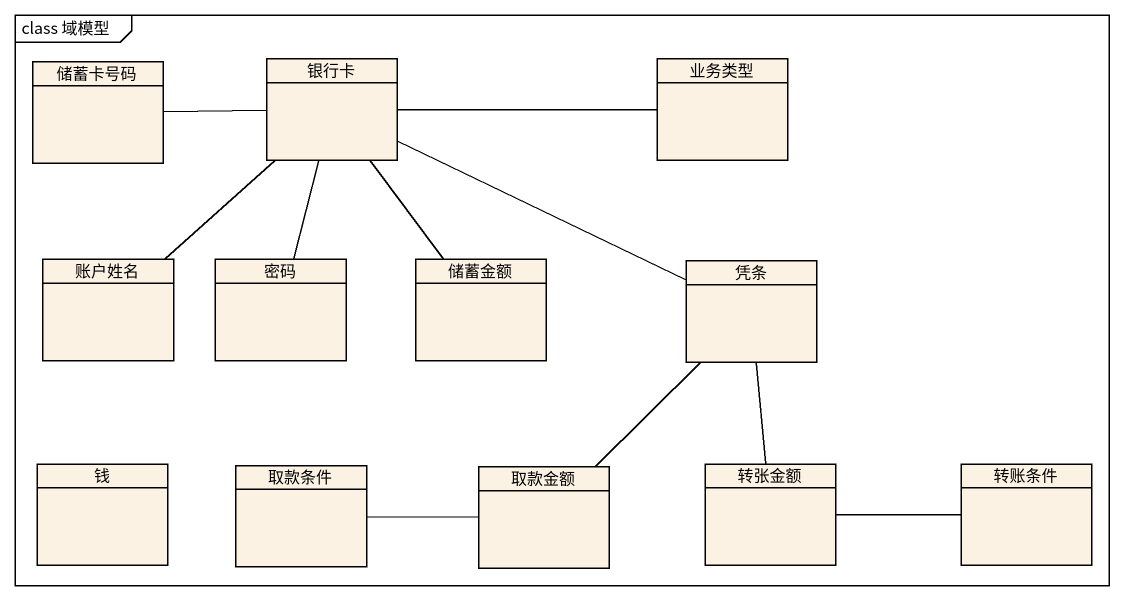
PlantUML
@startuml
mainframe class 域模型
hide circle
hide empty members
class 储蓄卡号码
class 银行卡
class 业务类型
class 账户姓名
class 密码
class 储蓄金额
class 凭条
class 钱
class 取款条件
class 取款金额
class 转张金额
class 转账条件
储蓄卡号码 -right- 银行卡
银行卡 -right- 业务类型
银行卡 -- 密码
银行卡 -- 储蓄金额
银行卡 -right- 凭条
账户姓名 -up- 银行卡
凭条 -- 取款金额
取款条件 -right- 取款金额
转张金额 -up- 凭条
转账条件 -left- 转张金额
@enduml
